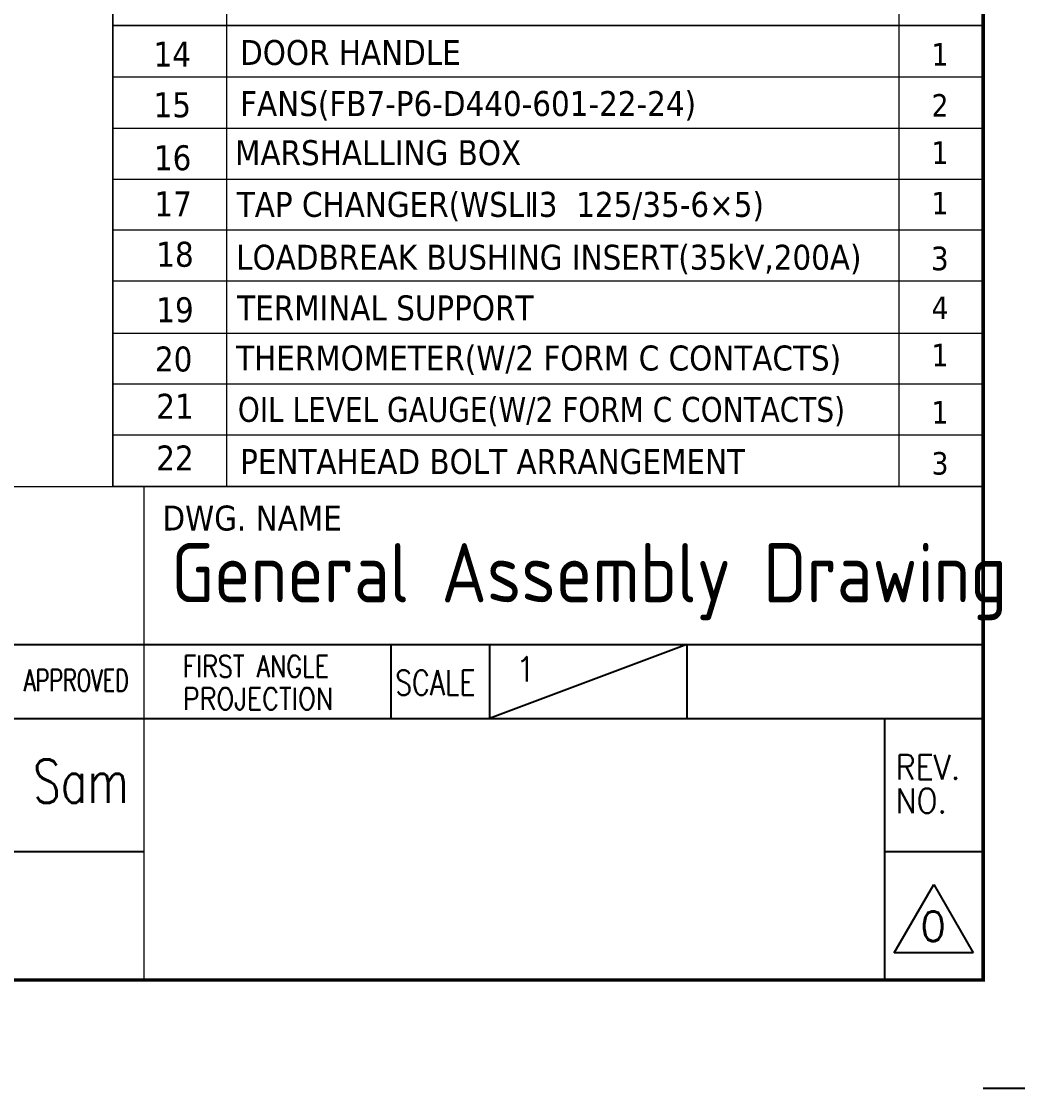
# Model space of a CAD drawing. Header units: millimetres. Extents: x 88585 to 99951, y -167251 to -159927.
# Drawn here: x 96027 to 98516, y -167251 to -164586 of the extents above; entities that cross this region are included whole.
import ezdxf

# ---------------------------------------------------------------- set-up
doc = ezdxf.new("R2010")
doc.units = ezdxf.units.MM
doc.header["$LTSCALE"] = 13
doc.layers.add('1', color=4, linetype='Continuous')
doc.layers.add('2', color=3, linetype='Continuous')
doc.layers.add('paper', color=254, linetype='Continuous', plot=False)
doc.layers.add('铁心', color=3, linetype='Continuous', lineweight=0)
doc.styles.add('ROMANS', font='romans.shx', dxfattribs={"bigfont": 'whgtxt.shx'})
doc.styles.get("Standard").update_dxf_attribs({"font": 'gbenor.shx', "bigfont": 'gbcbig.shx'})
doc.styles.add('Tahoma$001', font='tahoma.ttf', dxfattribs={"height": 2.159784})
doc.styles.add('Tahoma_txtstyle_28.83_0_0', font='tahoma.ttf')
doc.styles.add('Tahoma_txtstyle_30.40_0_0', font='tahoma.ttf')

msp = doc.modelspace()

# ---------------------------------------------------------------- linework, layer by layer
at = {"layer": '1', "const_width": 8.631}
msp.add_lwpolyline([(88960.238, -166979.934), (98429.527, -166979.934), (98429.527, -160173.883), (88960.238, -160173.883), (88960.238, -166979.934)], dxfattribs=at)
at = {"layer": '2'}
for p, q in [((94730.586, -166141.508), (98429.527, -166141.508)), ((96949.95, -166141.508), (96949.95, -166326.455)), ((97689.738, -166141.508), (97196.546, -166326.455)), ((97196.546, -166141.508), (97196.546, -166326.455)), ((97689.738, -166141.508), (97689.738, -166326.455)), ((94730.586, -166326.455), (96333.46, -166326.455)), ((96333.46, -166326.455), (98429.527, -166326.455)), ((98182.931, -166326.455), (98182.931, -166979.934)), ((94730.586, -166658.563), (96333.46, -166658.563)), ((98182.931, -166658.563), (98429.527, -166658.563)), ((98207.59, -166912.089), (98306.229, -166741.242)), ((98306.229, -166741.242), (98404.867, -166912.089)), ((98404.867, -166912.089), (98207.59, -166912.089))]:
    msp.add_line(p, q, dxfattribs=at)
at = {"layer": 'paper'}
msp.add_line((98676.123, -167251.19), (98429.527, -167251.19), dxfattribs=at)
at = {"layer": '铁心'}
for p, q in [((98429.527, -165632.399), (98429.527, -163673.025)), ((94730.586, -165746.954), (98429.527, -165746.954)), ((96333.46, -165746.954), (96333.46, -166979.934))]:
    msp.add_line(p, q, dxfattribs=at)
for points in [[(96255.628, -165746.954), (96255.628, -162677.941)], [(98218.825, -162805.442), (98218.825, -165746.954)], [(96255.628, -163444.533), (96255.628, -165746.954)], [(96539.727, -163444.533), (96539.727, -165746.954)], [(98429.527, -165619.453), (98429.527, -163444.533)], [(98429.527, -165861.987), (98429.527, -163899.749)], [(98429.527, -164595.743), (96255.628, -164595.743)], [(96255.628, -164595.743), (96255.628, -165746.954)], [(96255.628, -165746.954), (96255.628, -164595.743), (98429.527, -164595.743)], [(96539.727, -164595.743), (96539.727, -165746.954)], [(98429.527, -164725.36), (96255.628, -164725.36)], [(98429.527, -164852.861), (96255.628, -164852.861)], [(98429.527, -164980.362), (96255.628, -164980.362)], [(98429.527, -165107.334), (96255.628, -165107.334)], [(98429.527, -165234.835), (96255.628, -165234.835), (96255.628, -165234.835)], [(98429.527, -165364.981), (96255.628, -165364.981), (96255.628, -165364.981)], [(98429.527, -165491.952), (96255.628, -165491.952), (96255.628, -165491.952)], [(98429.527, -165619.453), (96255.628, -165619.453), (96255.628, -165619.453)], [(98429.527, -165746.954), (96255.628, -165746.954), (96255.628, -165746.954)], [(98429.527, -165746.954), (96255.628, -165746.954), (96255.628, -165746.954)]]:
    msp.add_lwpolyline(points, dxfattribs=at)

# ---------------------------------------------------------------- texts
at = {"layer": '1', "color": 4}
msp.add_text('General Assembly Drawing', height=147.95764, dxfattribs=at).set_placement((96401.752, -166036.621))
at = {"layer": '2', "style": 'ROMANS'}
for s, height, width, p in [('FIRST ANGLE', 54.25113, 0.8, (96430.792, -166223.355)), ('APPROVED', 54.2511, 0.7, (96033.703, -166258.682)), ('SCALE', 61.649, 0.8, (96960.849, -166268.057)), ('PROJECTION', 54.2511, 0.86, (96430.792, -166304.66)), ('Sam', 108.5023, 0.75, (96055.864, -166537.468)), ('REV.', 61.649, 0.9, (98210.969, -166479.04)), ('NO.', 61.649, 0.9, (98210.969, -166563.112))]:
    msp.add_text(s, height=height, dxfattribs=dict(at, width=width)).set_placement(p)
msp.add_text('1', height=61.649, dxfattribs=at).set_placement((97260.608, -166234.284))
at = {"layer": '2', "color": 4, "style": 'ROMANS'}
msp.add_text('0', height=73.979, dxfattribs=at).set_placement((98273.105, -166882.495))
at = {"layer": '铁心'}
for s, height, style, p in [('14', 62.3068, 'Tahoma_txtstyle_30.40_0_0', (96357.47, -164698.691)), ('DOOR HANDLE', 62.30684, 'Tahoma_txtstyle_30.40_0_0', (96573.628, -164694.449)), ('1', 56.282, 'Tahoma$001', (98300.735, -164696.033)), ('15', 62.3068, 'Tahoma_txtstyle_30.40_0_0', (96357.47, -164825.038)), ('FANS(FB7-P6-D440-601-22-24)', 62.30684, 'Tahoma_txtstyle_30.40_0_0', (96573.628, -164821.95)), ('2', 56.282, 'Tahoma$001', (98300.735, -164823.534)), ('16', 62.3068, 'Tahoma_txtstyle_30.40_0_0', (96358.34, -164957.317)), ('MARSHALLING BOX', 62.30684, 'Tahoma_txtstyle_30.40_0_0', (96561.096, -164944.629)), ('1', 56.467, 'Tahoma$001', (98300.696, -164941.721)), ('17', 62.3068, 'Tahoma_txtstyle_30.40_0_0', (96359.507, -165072.59)), ('TAP CHANGER(WSLⅡ3  125/35-6×5)', 62.30684, 'Tahoma_txtstyle_30.40_0_0', (96565.328, -165073.813)), ('1', 55.902, 'Tahoma$001', (98300.816, -165067.351)), ('18', 62.3068, 'Tahoma_txtstyle_30.40_0_0', (96364.218, -165198.425)), ('LOADBREAK BUSHING INSERT(35kV,200A)', 62.30684, 'Tahoma_txtstyle_30.40_0_0', (96563.741, -165205.797)), ('3', 59.071, 'Tahoma_txtstyle_28.83_0_0', (98299.177, -165207.257)), ('TERMINAL SUPPORT', 62.30684, 'Tahoma_txtstyle_30.40_0_0', (96566.386, -165332.316)), ('19', 62.3068, 'Tahoma_txtstyle_30.40_0_0', (96364.218, -165336.929)), ('4', 56.282, 'Tahoma$001', (98300.735, -165329.115)), ('20', 62.3068, 'Tahoma_txtstyle_30.40_0_0', (96360.886, -165459.977)), ('THERMOMETER(W/2 FORM C CONTACTS)', 62.30684, 'Tahoma_txtstyle_30.40_0_0', (96563.741, -165457.467)), ('1', 55.902, 'Tahoma$001', (98300.816, -165446.82)), ('21', 62.3068, 'Tahoma_txtstyle_30.40_0_0', (96364.218, -165577.96)), ('1', 56.282, 'Tahoma$001', (98300.735, -165590.126)), ('22', 62.3068, 'Tahoma_txtstyle_30.40_0_0', (96364.218, -165707.248)), ('PENTAHEAD BOLT ARRANGEMENT', 62.30684, 'Tahoma_txtstyle_30.40_0_0', (96573.628, -165716.043)), ('3', 56.282, 'Tahoma$001', (98300.735, -165717.627)), ('DWG. NAME', 62.2869, 'Tahoma_txtstyle_30.40_0_0', (96379.612, -165857.205))]:
    msp.add_text(s, height=height, dxfattribs=dict(at, style=style)).set_placement(p)
at = {"layer": '铁心', "style": 'Tahoma_txtstyle_30.40_0_0', "width": 0.95}
msp.add_text('OIL LEVEL GAUGE(W/2 FORM C CONTACTS)', height=62.30684, dxfattribs=at).set_placement((96567.935, -165585.84))

doc.saveas('drawing.dxf')
